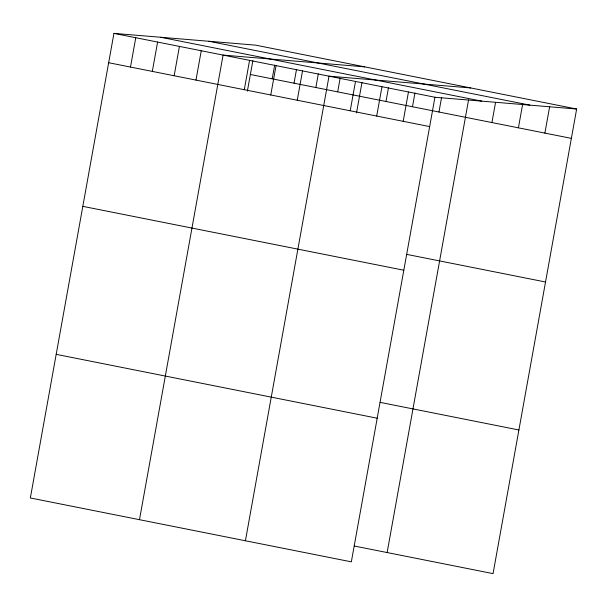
<?xml version="1.0" encoding="UTF-8"?>
<svg xmlns="http://www.w3.org/2000/svg" width="607" height="607" viewBox="0 0 607 607"><rect width="100%" height="100%" fill="white"/><g stroke="black" fill="none" stroke-linecap="round" stroke-linejoin="round"><path stroke-width="0.91" d="M576.65 109.025L255.653 45.153L113.941 33.377L30.35 497.975L351.347 561.847L434.938 97.249L576.65 109.025L493.059 573.623L354.253 546.004M130.49 67.058L135.771 37.725M152.319 71.406L157.6 42.065M174.148 75.746L179.429 46.405M195.978 80.094L201.258 50.753M139.489 519.691L223.08 55.093L364.792 66.869M244.287 89.699L249.568 60.366M247.375 91.179L252.846 60.746M272.202 78.842L274.675 65.086M270.768 94.973L276.048 65.632M294.031 83.182L296.504 69.426M297.248 100.238L302.529 70.905M315.86 87.522L318.334 73.773M245.418 540.769L329.009 76.171L470.721 87.947M337.682 91.869L340.163 78.113M350.216 110.778L355.497 81.437M356.514 112.894L361.984 82.461M376.697 116.051L381.978 86.71M385.999 101.483L388.472 87.727M403.177 121.317L408.458 91.976M412.479 106.749L414.953 93M438.96 112.022L441.6 97.348M387.129 552.545L468.574 99.867M491.928 122.553L495.555 102.386M518.408 127.827L522.695 103.987M544.889 133.092L549.676 106.506M208.891 41.268L529.888 105.14M160.711 37.262L481.708 101.134M113.941 33.377L434.938 97.249M250.372 74.494L571.369 138.366M108.668 62.718L429.665 126.59M406.72 254.379L545.526 281.997M82.818 206.35L403.814 270.221M380.096 402.365L518.902 429.984M56.193 354.344L377.19 418.208"/></g></svg>
